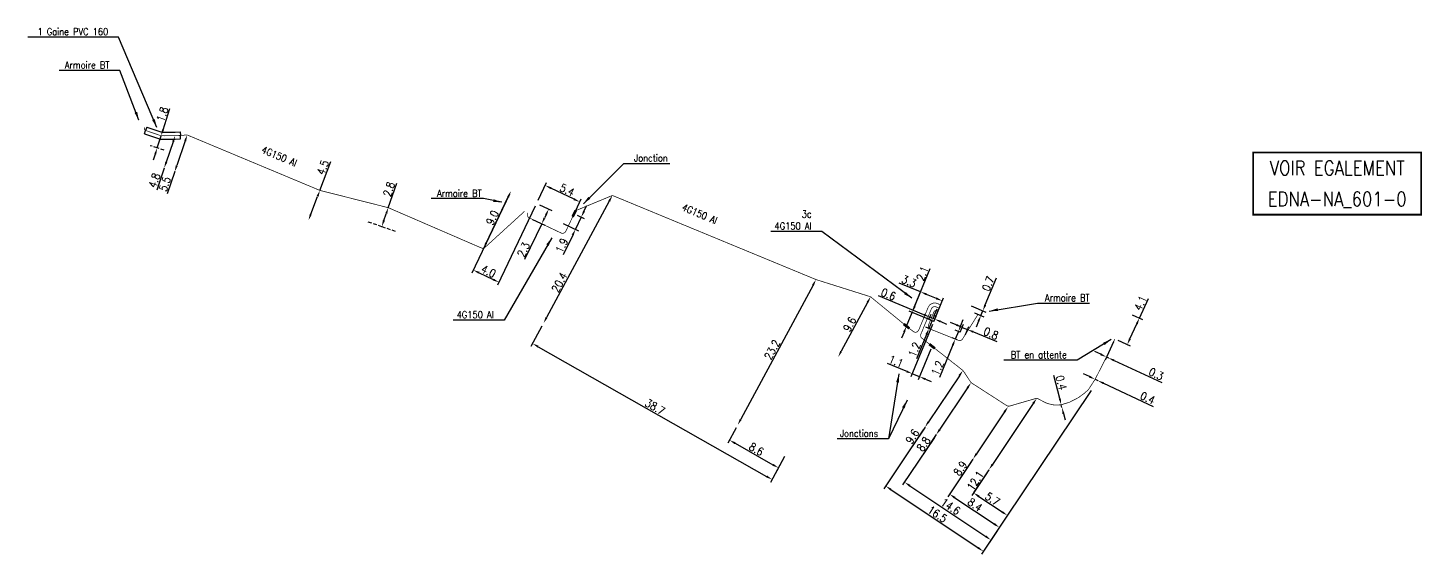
# Model space of a CAD drawing. Header units: millimetres. Extents: x 184011 to 185000, y 128010 to 128993.
# Drawn here: x 184119.6 to 184315.5, y 128828.2 to 128902.2 of the extents above; entities that cross this region are included whole.
import ezdxf
from ezdxf.enums import TextEntityAlignment as Align

# ---------------------------------------------------------------- set-up
doc = ezdxf.new("R2010")
doc.units = ezdxf.units.MM
doc.header["$PDMODE"] = 34
doc.linetypes.add('B_ST_Al', pattern=[2000, 1000, 1000])
doc.linetypes.add('DASHED', pattern=[0.75, 0.5, -0.25])
doc.layers.get('0').update_dxf_attribs({"linetype": 'CONTINUOUS'})
doc.layers.get('DEFPOINTS').update_dxf_attribs({"linetype": 'CONTINUOUS'})
for name, color, linetype in [('B_110', 1, 'CONTINUOUS'), ('B_300', 7, 'CONTINUOUS'), ('B_400', 7, 'CONTINUOUS'), ('B_930', 7, 'CONTINUOUS')]:
    doc.layers.add(name, color=color, linetype=linetype)
doc.styles.get("Standard").update_dxf_attribs({"font": 'romans.shx', "width": 0.85})
doc.dimstyles.get("Standard").update_dxf_attribs({"dimtxt": 1.5, "dimasz": 1.2, "dimexe": 0.625, "dimexo": 0.625, "dimgap": 0.25, "dimtad": 1, "dimdec": 1, "dimzin": 0, "dimdsep": 46, "dimtxsty": 'Standard', "dimcen": -0.5, "dimadec": 0, "dimazin": 0, "dimtfac": 1, "dimtdec": 1, "dimtmove": 0, "dimatfit": 3, "dimfxl": 0, "dimtolj": 1, "dimtzin": 0, "dimarcsym": 0})

# ---------------------------------------------------------------- blocks, each defined once
blk = doc.blocks.new('*D94')
at = {"layer": 'B_110', "color": 0, "linetype": 'Continuous', "lineweight": -2, "transparency": 16777216}
for p, q in [((184269, 128851.18), (184256.99, 128833.21)), ((184254.38, 128839.63), (184252.22, 128836.4)), ((184253.22, 128836.28), (184256.5, 128834.1))]:
    blk.add_line(p, q, dxfattribs=at)
at = {"layer": 'B_110', "color": 0, "linetype": 'Continuous', "transparency": 16777216}
for points in [[(184253.31, 128836.41), (184253.14, 128836.16), (184252.48, 128836.79)], [(184256.58, 128834.22), (184256.42, 128833.97), (184257.25, 128833.6)]]:
    blk.add_solid(points, dxfattribs=at)
at = {"layer": 'DEFPOINTS', "color": 0, "linetype": 'Continuous', "transparency": 16777216}
for p in [(184269.26, 128851.56), (184254.64, 128840.02), (184257.25, 128833.6)]:
    blk.add_point(p, dxfattribs=at)
at = {"layer": 'B_110', "color": 0, "linetype": 'Continuous', "transparency": 16777216, "insert": (184255.14, 128835.91), "char_height": 1.125, "attachment_point": 5, "rotation": 326.2437}
blk.add_mtext('\\A1;5.7', dxfattribs=at)
blk = doc.blocks.new('*D95')
at = {"layer": 'B_110', "color": 0, "linetype": 'Continuous', "lineweight": -2, "transparency": 16777216}
for p, q in [((184252.14, 128841.14), (184248.85, 128836.21)), ((184249.85, 128836.1), (184255.37, 128832.41)), ((184256.99, 128833.21), (184255.86, 128831.52))]:
    blk.add_line(p, q, dxfattribs=at)
at = {"layer": 'B_110', "color": 0, "linetype": 'Continuous', "transparency": 16777216}
for points in [[(184249.94, 128836.23), (184249.77, 128835.98), (184249.11, 128836.6)], [(184255.46, 128832.54), (184255.29, 128832.29), (184256.12, 128831.91)]]:
    blk.add_solid(points, dxfattribs=at)
at = {"layer": 'DEFPOINTS', "color": 0, "linetype": 'Continuous', "transparency": 16777216}
for p in [(184252.4, 128841.52), (184257.25, 128833.6), (184256.12, 128831.91)]:
    blk.add_point(p, dxfattribs=at)
at = {"layer": 'B_110', "color": 0, "linetype": 'Continuous', "transparency": 16777216, "insert": (184252.69, 128835.11), "char_height": 1.125, "attachment_point": 5, "rotation": 326.2437}
blk.add_mtext('\\A1;8.4', dxfattribs=at)
blk = doc.blocks.new('*D96')
at = {"layer": 'B_110', "color": 0, "linetype": 'Continuous', "lineweight": -2, "transparency": 16777216}
for p, q in [((184246.98, 128844.58), (184242.51, 128837.9)), ((184243.52, 128837.79), (184254.2, 128830.65)), ((184256.99, 128833.21), (184254.68, 128829.76))]:
    blk.add_line(p, q, dxfattribs=at)
at = {"layer": 'B_110', "color": 0, "linetype": 'Continuous', "transparency": 16777216}
for points in [[(184243.61, 128837.91), (184243.44, 128837.66), (184242.77, 128838.29)], [(184254.28, 128830.78), (184254.11, 128830.53), (184254.94, 128830.15)]]:
    blk.add_solid(points, dxfattribs=at)
at = {"layer": 'DEFPOINTS', "color": 0, "linetype": 'Continuous', "transparency": 16777216}
for p in [(184247.24, 128844.97), (184257.25, 128833.6), (184254.94, 128830.15)]:
    blk.add_point(p, dxfattribs=at)
at = {"layer": 'B_110', "color": 0, "linetype": 'Continuous', "transparency": 16777216, "insert": (184249.26, 128834.85), "char_height": 1.125, "attachment_point": 5, "rotation": 326.2437}
blk.add_mtext('\\A1;14.6', dxfattribs=at)
blk = doc.blocks.new('*D97')
at = {"layer": 'B_110', "color": 0, "linetype": 'Continuous', "lineweight": -2, "transparency": 16777216}
for p, q in [((184245.4, 128845.64), (184239.87, 128837.35)), ((184240.88, 128837.24), (184253.13, 128829.05)), ((184256.99, 128833.21), (184253.62, 128828.16))]:
    blk.add_line(p, q, dxfattribs=at)
at = {"layer": 'B_110', "color": 0, "linetype": 'Continuous', "transparency": 16777216}
for points in [[(184240.96, 128837.37), (184240.79, 128837.12), (184240.13, 128837.74)], [(184253.21, 128829.18), (184253.04, 128828.93), (184253.88, 128828.55)]]:
    blk.add_solid(points, dxfattribs=at)
at = {"layer": 'DEFPOINTS', "color": 0, "linetype": 'Continuous', "transparency": 16777216}
for p in [(184245.66, 128846.03), (184257.25, 128833.6), (184253.88, 128828.55)]:
    blk.add_point(p, dxfattribs=at)
at = {"layer": 'B_110', "color": 0, "linetype": 'Continuous', "transparency": 16777216, "insert": (184247.4, 128833.78), "char_height": 1.125, "attachment_point": 5, "rotation": 326.2437}
blk.add_mtext('\\A1;16.5', dxfattribs=at)
blk = doc.blocks.new('*D98')
at = {"layer": 'B_110', "color": 0, "linetype": 'Continuous', "lineweight": -2, "transparency": 16777216}
for p, q in [((184260.87, 128849.35), (184255.14, 128840.77)), ((184254.64, 128840.02), (184252.54, 128836.88))]:
    blk.add_line(p, q, dxfattribs=at)
at = {"layer": 'B_110', "color": 0, "linetype": 'Continuous', "transparency": 16777216}
for points in [[(184260.75, 128849.43), (184261, 128849.27), (184261.37, 128850.1)], [(184255.02, 128840.86), (184255.27, 128840.69), (184254.64, 128840.02)]]:
    blk.add_solid(points, dxfattribs=at)
at = {"layer": 'DEFPOINTS', "color": 0, "linetype": 'Continuous', "transparency": 16777216}
for p in [(184261.37, 128850.1), (184254.64, 128840.02), (184254.64, 128840.02)]:
    blk.add_point(p, dxfattribs=at)
at = {"layer": 'B_110', "color": 0, "linetype": 'Continuous', "transparency": 16777216, "insert": (184252.72, 128838.5), "char_height": 1.125, "attachment_point": 5, "rotation": 56.2437}
blk.add_mtext('\\A1;12.1', dxfattribs=at)
blk = doc.blocks.new('*D99')
at = {"layer": 'B_110', "color": 0, "linetype": 'Continuous', "lineweight": -2, "transparency": 16777216}
for p, q in [((184256.84, 128848.18), (184252.9, 128842.27)), ((184252.4, 128841.52), (184250.6, 128838.84))]:
    blk.add_line(p, q, dxfattribs=at)
at = {"layer": 'B_110', "color": 0, "linetype": 'Continuous', "transparency": 16777216}
for points in [[(184256.72, 128848.26), (184256.97, 128848.09), (184257.34, 128848.92)], [(184252.77, 128842.36), (184253.02, 128842.19), (184252.4, 128841.52)]]:
    blk.add_solid(points, dxfattribs=at)
at = {"layer": 'DEFPOINTS', "color": 0, "linetype": 'Continuous', "transparency": 16777216}
for p in [(184257.34, 128848.92), (184252.4, 128841.52), (184252.4, 128841.52)]:
    blk.add_point(p, dxfattribs=at)
at = {"layer": 'B_110', "color": 0, "linetype": 'Continuous', "transparency": 16777216, "insert": (184250.63, 128840.22), "char_height": 1.125, "attachment_point": 5, "rotation": 56.2437}
blk.add_mtext('\\A1;8.9', dxfattribs=at)
blk = doc.blocks.new('*D100')
at = {"layer": 'B_110', "color": 0, "linetype": 'Continuous', "lineweight": -2, "transparency": 16777216}
for p, q in [((184251.63, 128851.54), (184247.74, 128845.72)), ((184247.24, 128844.97), (184245.42, 128842.24))]:
    blk.add_line(p, q, dxfattribs=at)
at = {"layer": 'B_110', "color": 0, "linetype": 'Continuous', "transparency": 16777216}
for points in [[(184251.51, 128851.62), (184251.76, 128851.45), (184252.13, 128852.29)], [(184247.62, 128845.8), (184247.87, 128845.63), (184247.24, 128844.97)]]:
    blk.add_solid(points, dxfattribs=at)
at = {"layer": 'DEFPOINTS', "color": 0, "linetype": 'Continuous', "transparency": 16777216}
for p in [(184252.13, 128852.29), (184247.24, 128844.97), (184247.24, 128844.97)]:
    blk.add_point(p, dxfattribs=at)
at = {"layer": 'B_110', "color": 0, "linetype": 'Continuous', "transparency": 16777216, "insert": (184245.46, 128843.65), "char_height": 1.125, "attachment_point": 5, "rotation": 56.2437}
blk.add_mtext('\\A1;8.8', dxfattribs=at)
blk = doc.blocks.new('*D101')
at = {"layer": 'B_110', "color": 0, "linetype": 'Continuous', "lineweight": -2, "transparency": 16777216}
for p, q in [((184250.5, 128853.26), (184246.16, 128846.77)), ((184251.39, 128853.75), (184251.39, 128853.75)), ((184245.66, 128846.03), (184243.84, 128843.3)), ((184246.05, 128845.77), (184246.05, 128845.77))]:
    blk.add_line(p, q, dxfattribs=at)
at = {"layer": 'B_110', "color": 0, "linetype": 'Continuous', "transparency": 16777216}
for points in [[(184250.37, 128853.34), (184250.62, 128853.18), (184251, 128854.01)], [(184246.04, 128846.86), (184246.29, 128846.69), (184245.66, 128846.03)]]:
    blk.add_solid(points, dxfattribs=at)
at = {"layer": 'DEFPOINTS', "color": 0, "linetype": 'Continuous', "transparency": 16777216}
for p in [(184251, 128854.01), (184245.66, 128846.03), (184245.66, 128846.03)]:
    blk.add_point(p, dxfattribs=at)
at = {"layer": 'B_110', "color": 0, "linetype": 'Continuous', "transparency": 16777216, "insert": (184243.88, 128844.71), "char_height": 1.125, "attachment_point": 5, "rotation": 56.2437}
blk.add_mtext('\\A1;9.6', dxfattribs=at)
blk = doc.blocks.new('*D102')
at = {"layer": 'B_110', "color": 0, "linetype": 'Continuous', "lineweight": -2, "transparency": 16777216}
blk.add_line((184237.58, 128863.56), (184233.88, 128856.7), dxfattribs=at)
at = {"layer": 'B_110', "color": 0, "linetype": 'Continuous', "transparency": 16777216}
for points in [[(184237.45, 128863.64), (184237.71, 128863.49), (184238.01, 128864.36)], [(184233.75, 128856.77), (184234.01, 128856.63), (184233.46, 128855.9)]]:
    blk.add_solid(points, dxfattribs=at)
at = {"layer": 'DEFPOINTS', "color": 0, "linetype": 'Continuous', "transparency": 16777216}
for p in [(184238.01, 128864.36), (184233.46, 128855.9), (184233.46, 128855.9)]:
    blk.add_point(p, dxfattribs=at)
at = {"layer": 'B_110', "color": 0, "linetype": 'Continuous', "transparency": 16777216, "insert": (184235.07, 128860.49), "char_height": 1.125, "attachment_point": 5, "rotation": 61.7071}
blk.add_mtext('\\A1;9.6', dxfattribs=at)
blk = doc.blocks.new('*D103')
at = {"layer": 'B_110', "color": 0, "linetype": 'Continuous', "lineweight": -2, "transparency": 16777216}
for p, q in [((184219.12, 128845.93), (184217.97, 128843.79)), ((184218.97, 128843.75), (184224.27, 128840.74)), ((184225.92, 128841.91), (184224.83, 128839.89))]:
    blk.add_line(p, q, dxfattribs=at)
at = {"layer": 'B_110', "color": 0, "linetype": 'Continuous', "transparency": 16777216}
for points in [[(184219.05, 128843.88), (184218.9, 128843.62), (184218.19, 128844.2)], [(184224.35, 128840.87), (184224.2, 128840.61), (184225.06, 128840.3)]]:
    blk.add_solid(points, dxfattribs=at)
at = {"layer": 'DEFPOINTS', "color": 0, "linetype": 'Continuous', "transparency": 16777216}
for p in [(184219.35, 128846.35), (184226.14, 128842.32), (184225.06, 128840.3)]:
    blk.add_point(p, dxfattribs=at)
at = {"layer": 'B_110', "color": 0, "linetype": 'Continuous', "transparency": 16777216, "insert": (184221.96, 128842.92), "char_height": 1.125, "attachment_point": 5, "rotation": 330.3978}
blk.add_mtext('\\A1;8.6', dxfattribs=at)
blk = doc.blocks.new('*D104')
at = {"layer": 'B_110', "color": 0, "linetype": 'Continuous', "lineweight": -2, "transparency": 16777216}
for p, q in [((184191.82, 128860.24), (184190.28, 128857.37)), ((184191.28, 128857.34), (184223.39, 128839.1)), ((184225.92, 128841.91), (184223.95, 128838.24))]:
    blk.add_line(p, q, dxfattribs=at)
at = {"layer": 'B_110', "color": 0, "linetype": 'Continuous', "transparency": 16777216}
for points in [[(184191.36, 128857.47), (184191.21, 128857.21), (184190.5, 128857.79)], [(184223.46, 128839.23), (184223.31, 128838.97), (184224.17, 128838.66)]]:
    blk.add_solid(points, dxfattribs=at)
at = {"layer": 'DEFPOINTS', "color": 0, "linetype": 'Continuous', "transparency": 16777216}
for p in [(184192.04, 128860.65), (184226.14, 128842.32), (184224.17, 128838.66)]:
    blk.add_point(p, dxfattribs=at)
at = {"layer": 'B_110', "color": 0, "linetype": 'Continuous', "transparency": 16777216, "insert": (184207.71, 128848.87), "char_height": 1.125, "attachment_point": 5, "rotation": 330.3978}
blk.add_mtext('\\A1;38.7', dxfattribs=at)
blk = doc.blocks.new('*D105')
at = {"layer": 'B_110', "color": 0, "linetype": 'Continuous', "lineweight": -2, "transparency": 16777216}
blk.add_line((184229.92, 128865.98), (184219.77, 128847.14), dxfattribs=at)
at = {"layer": 'B_110', "color": 0, "linetype": 'Continuous', "transparency": 16777216}
for points in [[(184229.78, 128866.05), (184230.05, 128865.91), (184230.34, 128866.78)], [(184219.64, 128847.21), (184219.91, 128847.07), (184219.35, 128846.35)]]:
    blk.add_solid(points, dxfattribs=at)
at = {"layer": 'DEFPOINTS', "color": 0, "linetype": 'Continuous', "transparency": 16777216}
for p in [(184230.34, 128866.78), (184219.35, 128846.35), (184219.35, 128846.35)]:
    blk.add_point(p, dxfattribs=at)
at = {"layer": 'B_110', "color": 0, "linetype": 'Continuous', "transparency": 16777216, "insert": (184224.18, 128856.92), "char_height": 1.125, "attachment_point": 5, "rotation": 61.7071}
blk.add_mtext('\\A1;23.2', dxfattribs=at)
blk = doc.blocks.new('*D106')
at = {"layer": 'B_110', "color": 0, "linetype": 'Continuous', "lineweight": -2, "transparency": 16777216}
blk.add_line((184201.29, 128877.82), (184192.47, 128861.44), dxfattribs=at)
at = {"layer": 'B_110', "color": 0, "linetype": 'Continuous', "transparency": 16777216}
for points in [[(184201.15, 128877.89), (184201.42, 128877.75), (184201.71, 128878.61)], [(184192.34, 128861.51), (184192.6, 128861.37), (184192.04, 128860.65)]]:
    blk.add_solid(points, dxfattribs=at)
at = {"layer": 'DEFPOINTS', "color": 0, "linetype": 'Continuous', "transparency": 16777216}
for p in [(184201.71, 128878.61), (184192.04, 128860.65), (184192.04, 128860.65)]:
    blk.add_point(p, dxfattribs=at)
at = {"layer": 'B_110', "color": 0, "linetype": 'Continuous', "transparency": 16777216, "insert": (184194.28, 128866.39), "char_height": 1.125, "attachment_point": 5, "rotation": 61.7071}
blk.add_mtext('\\A1;20.4', dxfattribs=at)
blk = doc.blocks.new('*D107')
at = {"layer": 'B_110', "color": 0, "linetype": 'Continuous', "lineweight": -2, "transparency": 16777216}
for p, q in [((184275.8, 128861.37), (184277.06, 128864.1)), ((184274.78, 128861.84), (184276.23, 128861.17)), ((184274.46, 128858.46), (184275.42, 128860.55)), ((184272.77, 128858.24), (184274.51, 128857.45))]:
    blk.add_line(p, q, dxfattribs=at)
at = {"layer": 'B_110', "color": 0, "linetype": 'Continuous', "transparency": 16777216}
for points in [[(184275.29, 128860.61), (184275.56, 128860.49), (184275.8, 128861.37)], [(184274.33, 128858.52), (184274.6, 128858.4), (184274.09, 128857.64)]]:
    blk.add_solid(points, dxfattribs=at)
at = {"layer": 'DEFPOINTS', "color": 0, "linetype": 'Continuous', "transparency": 16777216}
for p in [(184274.35, 128862.03), (184275.8, 128861.37), (184272.35, 128858.44)]:
    blk.add_point(p, dxfattribs=at)
at = {"layer": 'B_110', "color": 0, "linetype": 'Continuous', "transparency": 16777216, "insert": (184275.94, 128863.46), "char_height": 1.125, "attachment_point": 5, "rotation": 65.2947}
blk.add_mtext('\\A1;4.1', dxfattribs=at)
blk = doc.blocks.new('*D108')
at = {"layer": 'B_110', "color": 0, "linetype": 'Continuous', "lineweight": -2, "transparency": 16777216}
for p, q in [((184272.15, 128858.02), (184270.98, 128855.46)), ((184270.36, 128856.27), (184269.54, 128856.64)), ((184271.17, 128855.89), (184271.43, 128855.77)), ((184272.25, 128855.4), (184278.93, 128852.32))]:
    blk.add_line(p, q, dxfattribs=at)
at = {"layer": 'B_110', "color": 0, "linetype": 'Continuous', "transparency": 16777216}
for points in [[(184270.42, 128856.4), (184270.29, 128856.13), (184271.17, 128855.89)], [(184272.31, 128855.53), (184272.18, 128855.26), (184271.43, 128855.77)]]:
    blk.add_solid(points, dxfattribs=at)
at = {"layer": 'DEFPOINTS', "color": 0, "linetype": 'Continuous', "transparency": 16777216}
for p in [(184272.35, 128858.44), (184271.43, 128855.77), (184271.43, 128855.77)]:
    blk.add_point(p, dxfattribs=at)
at = {"layer": 'B_110', "color": 0, "linetype": 'Continuous', "transparency": 16777216, "insert": (184278.16, 128853.5), "char_height": 1.125, "attachment_point": 5, "rotation": 335.2947}
blk.add_mtext('\\A1;0.3', dxfattribs=at)
blk = doc.blocks.new('*D109')
at = {"layer": 'B_110', "color": 0, "linetype": 'Continuous', "lineweight": -2, "transparency": 16777216}
for p, q in [((184268.76, 128853.13), (184267.94, 128853.51)), ((184269.57, 128852.75), (184269.93, 128852.58)), ((184270.75, 128852.2), (184277.73, 128848.93))]:
    blk.add_line(p, q, dxfattribs=at)
at = {"layer": 'B_110', "color": 0, "linetype": 'Continuous', "transparency": 16777216}
for points in [[(184268.82, 128853.27), (184268.69, 128853), (184269.57, 128852.75)], [(184270.81, 128852.33), (184270.69, 128852.06), (184269.93, 128852.58)]]:
    blk.add_solid(points, dxfattribs=at)
at = {"layer": 'DEFPOINTS', "color": 0, "linetype": 'Continuous', "transparency": 16777216}
for p in [(184269.57, 128852.75), (184269.93, 128852.58), (184269.93, 128852.58)]:
    blk.add_point(p, dxfattribs=at)
at = {"layer": 'B_110', "color": 0, "linetype": 'Continuous', "transparency": 16777216, "insert": (184276.95, 128850.12), "char_height": 1.125, "attachment_point": 5, "rotation": 334.8975}
blk.add_mtext('\\A1;0.4', dxfattribs=at)
blk = doc.blocks.new('*D110')
at = {"layer": 'B_110', "color": 0, "linetype": 'Continuous', "lineweight": -2, "transparency": 16777216}
for p, q in [((184264.59, 128850.05), (184263.79, 128853.27)), ((184264.91, 128848.79), (184264.81, 128849.18)), ((184265.13, 128847.92), (184265.34, 128847.04))]:
    blk.add_line(p, q, dxfattribs=at)
at = {"layer": 'B_110', "color": 0, "linetype": 'Continuous', "transparency": 16777216}
for points in [[(184264.74, 128850.09), (184264.45, 128850.01), (184264.81, 128849.18)], [(184265.27, 128847.95), (184264.98, 128847.88), (184264.91, 128848.79)]]:
    blk.add_solid(points, dxfattribs=at)
at = {"layer": 'DEFPOINTS', "color": 0, "linetype": 'Continuous', "transparency": 16777216}
for p in [(184264.81, 128849.18), (184264.91, 128848.79), (184264.91, 128848.79)]:
    blk.add_point(p, dxfattribs=at)
at = {"layer": 'B_110', "color": 0, "linetype": 'Continuous', "transparency": 16777216, "insert": (184264.81, 128852.28), "char_height": 1.125, "attachment_point": 5, "rotation": 284.021}
blk.add_mtext('\\A1;0.4', dxfattribs=at)
blk = doc.blocks.new('*D214')
at = {"layer": 'B_110', "color": 0, "linetype": 'Continuous', "lineweight": -2, "transparency": 16777216}
for p, q in [((184138.57, 128887.86), (184139.53, 128890.85)), ((184137.74, 128885.29), (184138.29, 128887.01)), ((184138.74, 128886.86), (184138.74, 128886.86)), ((184137.47, 128884.43), (184137.19, 128883.58))]:
    blk.add_line(p, q, dxfattribs=at)
at = {"layer": 'B_110', "color": 0, "linetype": 'Continuous', "transparency": 16777216}
for points in [[(184138.42, 128887.91), (184138.71, 128887.82), (184138.29, 128887.01)], [(184137.33, 128884.48), (184137.61, 128884.39), (184137.74, 128885.29)]]:
    blk.add_solid(points, dxfattribs=at)
at = {"layer": 'DEFPOINTS', "color": 0, "linetype": 'Continuous', "transparency": 16777216}
for p in [(184137.74, 128885.29), (184137.74, 128885.29), (184138.29, 128887.01)]:
    blk.add_point(p, dxfattribs=at)
at = {"layer": 'B_110', "color": 0, "linetype": 'Continuous', "transparency": 16777216, "insert": (184138.47, 128890.02), "char_height": 1.125, "attachment_point": 5, "rotation": 72.2342}
blk.add_mtext('\\A1;1.8', dxfattribs=at)
blk = doc.blocks.new('*D215')
at = {"layer": 'B_110', "color": 0, "linetype": 'Continuous', "lineweight": -2, "transparency": 16777216}
for p, q in [((184139.98, 128886.15), (184139.02, 128883.31)), ((184138.73, 128882.46), (184137.68, 128879.35))]:
    blk.add_line(p, q, dxfattribs=at)
at = {"layer": 'B_110', "color": 0, "linetype": 'Continuous', "transparency": 16777216}
for points in [[(184139.84, 128886.2), (184140.12, 128886.1), (184140.27, 128887.01)], [(184138.88, 128883.36), (184139.16, 128883.26), (184138.73, 128882.46)]]:
    blk.add_solid(points, dxfattribs=at)
at = {"layer": 'DEFPOINTS', "color": 0, "linetype": 'Continuous', "transparency": 16777216}
for p in [(184140.27, 128887.01), (184138.73, 128882.46), (184138.73, 128882.46)]:
    blk.add_point(p, dxfattribs=at)
at = {"layer": 'B_110', "color": 0, "linetype": 'Continuous', "transparency": 16777216, "insert": (184137.35, 128880.72), "char_height": 1.125, "attachment_point": 5, "rotation": 71.3349}
blk.add_mtext('\\A1;4.8', dxfattribs=at)
blk = doc.blocks.new('*D216')
at = {"layer": 'B_110', "color": 0, "linetype": 'Continuous', "lineweight": -2, "transparency": 16777216}
for p, q in [((184141.67, 128886.27), (184140.49, 128882.81)), ((184140.2, 128881.96), (184139.14, 128878.86))]:
    blk.add_line(p, q, dxfattribs=at)
at = {"layer": 'B_110', "color": 0, "linetype": 'Continuous', "transparency": 16777216}
for points in [[(184141.53, 128886.31), (184141.81, 128886.22), (184141.96, 128887.12)], [(184140.35, 128882.86), (184140.63, 128882.76), (184140.2, 128881.96)]]:
    blk.add_solid(points, dxfattribs=at)
at = {"layer": 'DEFPOINTS', "color": 0, "linetype": 'Continuous', "transparency": 16777216}
for p in [(184141.96, 128887.12), (184140.2, 128881.96), (184140.2, 128881.96)]:
    blk.add_point(p, dxfattribs=at)
at = {"layer": 'B_110', "color": 0, "linetype": 'Continuous', "transparency": 16777216, "insert": (184138.82, 128880.22), "char_height": 1.125, "attachment_point": 5, "rotation": 71.1608}
blk.add_mtext('\\A1;5.5', dxfattribs=at)
blk = doc.blocks.new('*D217')
at = {"layer": 'B_110', "color": 0, "linetype": 'Continuous', "lineweight": -2, "transparency": 16777216}
for p, q in [((184160.61, 128879.32), (184162.15, 128883.38)), ((184159.33, 128875.96), (184160.29, 128878.48))]:
    blk.add_line(p, q, dxfattribs=at)
at = {"layer": 'B_110', "color": 0, "linetype": 'Continuous', "transparency": 16777216}
for points in [[(184160.15, 128878.54), (184160.43, 128878.43), (184160.61, 128879.32)], [(184159.19, 128876.01), (184159.47, 128875.91), (184159.01, 128875.12)]]:
    blk.add_solid(points, dxfattribs=at)
at = {"layer": 'DEFPOINTS', "color": 0, "linetype": 'Continuous', "transparency": 16777216}
for p in [(184160.61, 128879.32), (184159.01, 128875.12), (184159.01, 128875.12)]:
    blk.add_point(p, dxfattribs=at)
at = {"layer": 'B_110', "color": 0, "linetype": 'Continuous', "transparency": 16777216, "insert": (184161.03, 128882.54), "char_height": 1.125, "attachment_point": 5, "rotation": 69.1668}
blk.add_mtext('\\A1;4.5', dxfattribs=at)
blk = doc.blocks.new('*D218')
at = {"layer": 'B_110', "color": 0, "linetype": 'Continuous', "lineweight": -2, "transparency": 16777216}
for p, q in [((184170.22, 128876.89), (184171.41, 128880.36)), ((184169.61, 128875.09), (184169.93, 128876.04))]:
    blk.add_line(p, q, dxfattribs=at)
at = {"layer": 'B_110', "color": 0, "linetype": 'Continuous', "transparency": 16777216}
for points in [[(184169.79, 128876.09), (184170.07, 128875.99), (184170.22, 128876.89)], [(184169.46, 128875.14), (184169.75, 128875.04), (184169.31, 128874.24)]]:
    blk.add_solid(points, dxfattribs=at)
at = {"layer": 'DEFPOINTS', "color": 0, "linetype": 'Continuous', "transparency": 16777216}
for p in [(184170.22, 128876.89), (184169.31, 128874.24), (184169.31, 128874.24)]:
    blk.add_point(p, dxfattribs=at)
at = {"layer": 'B_110', "color": 0, "linetype": 'Continuous', "transparency": 16777216, "insert": (184170.32, 128879.48), "char_height": 1.125, "attachment_point": 5, "rotation": 71.0685}
blk.add_mtext('\\A1;2.8', dxfattribs=at)
blk = doc.blocks.new('*D219')
at = {"layer": 'B_110', "color": 0, "linetype": 'Continuous', "lineweight": -2, "transparency": 16777216}
for p, q in [((184245.51, 128861.84), (184239.13, 128864.48)), ((184246.22, 128861.19), (184246.52, 128861.93)), ((184247.04, 128861.21), (184246.34, 128861.5)), ((184246.91, 128860.9), (184247.21, 128861.64)), ((184247.87, 128860.87), (184248.7, 128860.52))]:
    blk.add_line(p, q, dxfattribs=at)
at = {"layer": 'B_110', "color": 0, "linetype": 'Continuous', "transparency": 16777216}
for points in [[(184245.57, 128861.98), (184245.45, 128861.7), (184246.34, 128861.5)], [(184247.92, 128861), (184247.81, 128860.73), (184247.04, 128861.21)]]:
    blk.add_solid(points, dxfattribs=at)
at = {"layer": 'DEFPOINTS', "color": 0, "linetype": 'Continuous', "transparency": 16777216}
for p in [(184246.22, 128861.19), (184246.91, 128860.9), (184247.04, 128861.21)]:
    blk.add_point(p, dxfattribs=at)
at = {"layer": 'B_110', "color": 0, "linetype": 'Continuous', "transparency": 16777216, "insert": (184240.52, 128864.71), "char_height": 1.125, "attachment_point": 5, "rotation": 337.5507}
blk.add_mtext('\\A1;0.6', dxfattribs=at)
blk = doc.blocks.new('*D220')
at = {"layer": 'B_110', "color": 0, "linetype": 'Continuous', "lineweight": -2, "transparency": 16777216}
for p, q in [((184247.01, 128861.83), (184247.36, 128862.67)), ((184246.45, 128859.79), (184245.78, 128860.07)), ((184246.67, 128861), (184246.21, 128859.89)), ((184246.91, 128860.9), (184246.24, 128861.18)), ((184245.87, 128859.06), (184244.45, 128855.62))]:
    blk.add_line(p, q, dxfattribs=at)
at = {"layer": 'B_110', "color": 0, "linetype": 'Continuous', "transparency": 16777216}
for points in [[(184246.88, 128861.89), (184247.15, 128861.78), (184246.67, 128861)], [(184245.73, 128859.12), (184246.01, 128859), (184246.21, 128859.89)]]:
    blk.add_solid(points, dxfattribs=at)
at = {"layer": 'DEFPOINTS', "color": 0, "linetype": 'Continuous', "transparency": 16777216}
for p in [(184246.45, 128859.79), (184246.67, 128861), (184246.91, 128860.9)]:
    blk.add_point(p, dxfattribs=at)
at = {"layer": 'B_110', "color": 0, "linetype": 'Continuous', "transparency": 16777216, "insert": (184244.18, 128856.94), "char_height": 1.125, "attachment_point": 5, "rotation": 67.5507}
blk.add_mtext('\\A1;1.2', dxfattribs=at)
blk = doc.blocks.new('*D221')
at = {"layer": 'B_110', "color": 0, "linetype": 'Continuous', "lineweight": -2, "transparency": 16777216}
for p, q in [((184250.7, 128860.31), (184251.04, 128861.14)), ((184250.17, 128858.31), (184249.48, 128858.6)), ((184250.61, 128859.38), (184249.92, 128859.66)), ((184250.36, 128859.48), (184249.92, 128858.42)), ((184249.57, 128857.58), (184247.68, 128853))]:
    blk.add_line(p, q, dxfattribs=at)
at = {"layer": 'B_110', "color": 0, "linetype": 'Continuous', "transparency": 16777216}
for points in [[(184250.56, 128860.37), (184250.84, 128860.25), (184250.36, 128859.48)], [(184249.44, 128857.64), (184249.71, 128857.53), (184249.92, 128858.42)]]:
    blk.add_solid(points, dxfattribs=at)
at = {"layer": 'DEFPOINTS', "color": 0, "linetype": 'Continuous', "transparency": 16777216}
for p in [(184250.17, 128858.31), (184250.36, 128859.48), (184250.61, 128859.38)]:
    blk.add_point(p, dxfattribs=at)
at = {"layer": 'B_110', "color": 0, "linetype": 'Continuous', "transparency": 16777216, "insert": (184247.42, 128854.33), "char_height": 1.125, "attachment_point": 5, "rotation": 67.5507}
blk.add_mtext('\\A1;1.2', dxfattribs=at)
blk = doc.blocks.new('*D222')
at = {"layer": 'B_110', "color": 0, "linetype": 'Continuous', "lineweight": -2, "transparency": 16777216}
for p, q in [((184254.13, 128863.22), (184255.69, 128867)), ((184252.13, 128863.07), (184254.22, 128862.21)), ((184252.61, 128862.12), (184253.95, 128861.56)), ((184253.52, 128861.74), (184253.79, 128862.39)), ((184253.18, 128860.91), (184252.83, 128860.08))]:
    blk.add_line(p, q, dxfattribs=at)
at = {"layer": 'B_110', "color": 0, "linetype": 'Continuous', "transparency": 16777216}
for points in [[(184253.04, 128860.97), (184253.31, 128860.85), (184253.52, 128861.74)], [(184253.99, 128863.28), (184254.27, 128863.16), (184253.79, 128862.39)]]:
    blk.add_solid(points, dxfattribs=at)
at = {"layer": 'DEFPOINTS', "color": 0, "linetype": 'Continuous', "transparency": 16777216}
for p in [(184252.13, 128863.07), (184252.61, 128862.12), (184253.79, 128862.39)]:
    blk.add_point(p, dxfattribs=at)
at = {"layer": 'B_110', "color": 0, "linetype": 'Continuous', "transparency": 16777216, "insert": (184254.54, 128866.19), "char_height": 1.125, "attachment_point": 5, "rotation": 67.5507}
blk.add_mtext('\\A1;0.7', dxfattribs=at)
blk = doc.blocks.new('*D223')
at = {"layer": 'B_110', "color": 0, "linetype": 'Continuous', "lineweight": -2, "transparency": 16777216}
for p, q in [((184250.06, 128860.41), (184249.23, 128860.75)), ((184250.61, 128859.38), (184251.07, 128860.5)), ((184250.89, 128860.06), (184251.63, 128859.76)), ((184251.35, 128859.07), (184251.81, 128860.19)), ((184252.46, 128859.41), (184255.76, 128858.05))]:
    blk.add_line(p, q, dxfattribs=at)
at = {"layer": 'B_110', "color": 0, "linetype": 'Continuous', "transparency": 16777216}
for points in [[(184250.12, 128860.55), (184250, 128860.27), (184250.89, 128860.06)], [(184252.52, 128859.55), (184252.4, 128859.28), (184251.63, 128859.76)]]:
    blk.add_solid(points, dxfattribs=at)
at = {"layer": 'DEFPOINTS', "color": 0, "linetype": 'Continuous', "transparency": 16777216}
for p in [(184250.89, 128860.06), (184250.61, 128859.38), (184251.35, 128859.07)]:
    blk.add_point(p, dxfattribs=at)
at = {"layer": 'B_110', "color": 0, "linetype": 'Continuous', "transparency": 16777216, "insert": (184254.94, 128859.2), "char_height": 1.125, "attachment_point": 5, "rotation": 337.5507}
blk.add_mtext('\\A1;0.8', dxfattribs=at)
blk = doc.blocks.new('*D224')
at = {"layer": 'B_110', "color": 0, "linetype": 'Continuous', "lineweight": -2, "transparency": 16777216}
for p, q in [((184244.2, 128863), (184246.4, 128868.32)), ((184243.06, 128860.22), (184243.86, 128862.16)), ((184246.48, 128861.08), (184243.43, 128862.34)), ((184242.71, 128859.39), (184242.37, 128858.56))]:
    blk.add_line(p, q, dxfattribs=at)
at = {"layer": 'B_110', "color": 0, "linetype": 'Continuous', "transparency": 16777216}
for points in [[(184244.06, 128863.05), (184244.34, 128862.94), (184243.86, 128862.16)], [(184242.58, 128859.45), (184242.85, 128859.33), (184243.06, 128860.22)]]:
    blk.add_solid(points, dxfattribs=at)
at = {"layer": 'DEFPOINTS', "color": 0, "linetype": 'Continuous', "transparency": 16777216}
for p in [(184243.86, 128862.16), (184243.06, 128860.22), (184246.91, 128860.9)]:
    blk.add_point(p, dxfattribs=at)
at = {"layer": 'B_110', "color": 0, "linetype": 'Continuous', "transparency": 16777216, "insert": (184245.31, 128867.63), "char_height": 1.125, "attachment_point": 5, "rotation": 67.5507}
blk.add_mtext('\\A1;2.1', dxfattribs=at)
blk = doc.blocks.new('*D225')
at = {"layer": 'B_110', "color": 0, "linetype": 'Continuous', "lineweight": -2, "transparency": 16777216}
for p, q in [((184245.05, 128865.04), (184242.02, 128866.29)), ((184244.04, 128862.6), (184245.23, 128865.48)), ((184247.27, 128864.13), (184245.88, 128864.7)), ((184247.09, 128861.34), (184248.28, 128864.22))]:
    blk.add_line(p, q, dxfattribs=at)
at = {"layer": 'B_110', "color": 0, "linetype": 'Continuous', "transparency": 16777216}
for points in [[(184245.94, 128864.84), (184245.82, 128864.56), (184245.05, 128865.04)], [(184247.32, 128864.26), (184247.21, 128863.99), (184248.1, 128863.78)]]:
    blk.add_solid(points, dxfattribs=at)
at = {"layer": 'DEFPOINTS', "color": 0, "linetype": 'Continuous', "transparency": 16777216}
for p in [(184248.1, 128863.78), (184243.86, 128862.16), (184246.91, 128860.9)]:
    blk.add_point(p, dxfattribs=at)
at = {"layer": 'B_110', "color": 0, "linetype": 'Continuous', "transparency": 16777216, "insert": (184243.4, 128866.53), "char_height": 1.125, "attachment_point": 5, "rotation": 337.5507}
blk.add_mtext('\\A1;3.3', dxfattribs=at)
blk = doc.blocks.new('*D226')
at = {"layer": 'B_110', "color": 0, "linetype": 'Continuous', "lineweight": -2, "transparency": 16777216}
for p, q in [((184246.73, 128860.47), (184243.69, 128853.1)), ((184246.47, 128856.97), (184244.7, 128852.68)), ((184243.03, 128853.88), (184240.38, 128854.98)), ((184244.88, 128853.12), (184243.87, 128853.54)), ((184245.71, 128852.77), (184246.55, 128852.43))]:
    blk.add_line(p, q, dxfattribs=at)
at = {"layer": 'B_110', "color": 0, "linetype": 'Continuous', "transparency": 16777216}
for points in [[(184243.09, 128854.02), (184242.98, 128853.74), (184243.87, 128853.54)], [(184245.77, 128852.91), (184245.66, 128852.64), (184244.88, 128853.12)]]:
    blk.add_solid(points, dxfattribs=at)
at = {"layer": 'DEFPOINTS', "color": 0, "linetype": 'Continuous', "transparency": 16777216}
for p in [(184246.91, 128860.9), (184246.65, 128857.4), (184243.87, 128853.54)]:
    blk.add_point(p, dxfattribs=at)
at = {"layer": 'B_110', "color": 0, "linetype": 'Continuous', "transparency": 16777216, "insert": (184241.58, 128855.29), "char_height": 1.125, "attachment_point": 5, "rotation": 337.5507}
blk.add_mtext('\\A1;1.1', dxfattribs=at)
blk = doc.blocks.new('B_300_03')
at = {"color": 0, "linetype": 'Continuous'}
blk.add_solid([(-0.5, 0.1875), (-0.5, -0.1875), (0.5, 0.1875), (0.5, -0.1875)], dxfattribs=at)
at = {"color": 0, "linetype": 'Continuous', "width": 0.75, "flags": 3}
for tag, p in [('DEF_LEG', (0, -4.25)), ('DEF_COUP', (0, -6.75)), ('DEF_TYPE', (0, -9.25))]:
    blk.add_attdef(tag, text='', height=1.2, dxfattribs=at).set_placement(p, align=Align.MIDDLE)
blk = doc.blocks.new('*D246')
at = {"layer": 'B_110', "color": 0, "linetype": 'Continuous', "lineweight": -2, "transparency": 16777216}
for p, q in [((184187.26, 128878.81), (184181.97, 128867.69)), ((184190.87, 128877.09), (184185.58, 128865.97)), ((184182.98, 128867.73), (184184.97, 128866.78))]:
    blk.add_line(p, q, dxfattribs=at)
at = {"layer": 'B_110', "color": 0, "linetype": 'Continuous', "transparency": 16777216}
for points in [[(184183.05, 128867.87), (184182.92, 128867.59), (184182.17, 128868.12)], [(184185.03, 128866.92), (184184.9, 128866.65), (184185.78, 128866.4)]]:
    blk.add_solid(points, dxfattribs=at)
at = {"layer": 'DEFPOINTS', "color": 0, "linetype": 'Continuous', "transparency": 16777216}
for p in [(184187.46, 128879.23), (184191.07, 128877.51), (184185.78, 128866.4)]:
    blk.add_point(p, dxfattribs=at)
at = {"layer": 'B_110', "color": 0, "linetype": 'Continuous', "transparency": 16777216, "insert": (184184.3, 128867.93), "char_height": 1.125, "attachment_point": 5, "rotation": 334.55}
blk.add_mtext('\\A1;4.0', dxfattribs=at)
blk = doc.blocks.new('*D247')
at = {"layer": 'B_110', "color": 0, "linetype": 'Continuous', "lineweight": -2, "transparency": 16777216}
blk.add_line((184183.98, 128871.92), (184187.07, 128878.42), dxfattribs=at)
at = {"layer": 'B_110', "color": 0, "linetype": 'Continuous', "transparency": 16777216}
for points in [[(184186.94, 128878.48), (184187.21, 128878.35), (184187.46, 128879.23)], [(184183.84, 128871.98), (184184.11, 128871.85), (184183.59, 128871.1)]]:
    blk.add_solid(points, dxfattribs=at)
at = {"layer": 'DEFPOINTS', "color": 0, "linetype": 'Continuous', "transparency": 16777216}
for p in [(184187.46, 128879.23), (184187.46, 128879.23), (184183.59, 128871.1)]:
    blk.add_point(p, dxfattribs=at)
at = {"layer": 'B_110', "color": 0, "linetype": 'Continuous', "transparency": 16777216, "insert": (184184.85, 128875.49), "char_height": 1.125, "attachment_point": 5, "rotation": 64.55}
blk.add_mtext('\\A1;9.0', dxfattribs=at)
blk = doc.blocks.new('*D248')
at = {"layer": 'B_110', "color": 0, "linetype": 'Continuous', "lineweight": -2, "transparency": 16777216}
for p, q in [((184191.49, 128877.31), (184193.2, 128876.5)), ((184192.39, 128875.89), (184192.17, 128875.44)), ((184191.79, 128874.62), (184189.39, 128869.59)), ((184190.51, 128875.23), (184192.21, 128874.42))]:
    blk.add_line(p, q, dxfattribs=at)
at = {"layer": 'B_110', "color": 0, "linetype": 'Continuous', "transparency": 16777216}
for points in [[(184192.04, 128875.5), (184192.31, 128875.37), (184191.79, 128874.62)], [(184192.25, 128875.95), (184192.52, 128875.82), (184192.78, 128876.7)]]:
    blk.add_solid(points, dxfattribs=at)
at = {"layer": 'DEFPOINTS', "color": 0, "linetype": 'Continuous', "transparency": 16777216}
for p in [(184191.07, 128877.51), (184192.78, 128876.7), (184190.08, 128875.43)]:
    blk.add_point(p, dxfattribs=at)
at = {"layer": 'B_110', "color": 0, "linetype": 'Continuous', "transparency": 16777216, "insert": (184189.23, 128870.99), "char_height": 1.125, "attachment_point": 5, "rotation": 64.55}
blk.add_mtext('\\A1;2.3', dxfattribs=at)
blk = doc.blocks.new('*D249')
at = {"layer": 'B_110', "color": 0, "linetype": 'Continuous', "lineweight": -2, "transparency": 16777216}
for p, q in [((184197.35, 128875.57), (184196.53, 128873.86)), ((184196.78, 128875.84), (184197.77, 128875.37)), ((184197.73, 128876.38), (184198.12, 128877.2)), ((184194.82, 128874.67), (184196.96, 128873.65)), ((184196.14, 128873.04), (184194.81, 128870.25))]:
    blk.add_line(p, q, dxfattribs=at)
at = {"layer": 'B_110', "color": 0, "linetype": 'Continuous', "transparency": 16777216}
for points in [[(184197.6, 128876.45), (184197.87, 128876.32), (184197.35, 128875.57)], [(184196.01, 128873.11), (184196.28, 128872.98), (184196.53, 128873.86)]]:
    blk.add_solid(points, dxfattribs=at)
at = {"layer": 'DEFPOINTS', "color": 0, "linetype": 'Continuous', "transparency": 16777216}
for p in [(184196.35, 128876.05), (184194.4, 128874.87), (184196.53, 128873.86)]:
    blk.add_point(p, dxfattribs=at)
at = {"layer": 'B_110', "color": 0, "linetype": 'Continuous', "transparency": 16777216, "insert": (184194.61, 128871.56), "char_height": 1.125, "attachment_point": 5, "rotation": 64.5497}
blk.add_mtext('\\A1;1.9', dxfattribs=at)
blk = doc.blocks.new('*D250')
at = {"layer": 'B_110', "color": 0, "linetype": 'Continuous', "lineweight": -2, "transparency": 16777216}
for p, q in [((184191.27, 128877.93), (184192.47, 128880.44)), ((184196.33, 128878.09), (184193.08, 128879.63)), ((184196.56, 128876.47), (184197.34, 128878.12))]:
    blk.add_line(p, q, dxfattribs=at)
at = {"layer": 'B_110', "color": 0, "linetype": 'Continuous', "transparency": 16777216}
for points in [[(184193.14, 128879.77), (184193.01, 128879.5), (184192.27, 128880.02)], [(184196.39, 128878.22), (184196.26, 128877.95), (184197.14, 128877.7)]]:
    blk.add_solid(points, dxfattribs=at)
at = {"layer": 'DEFPOINTS', "color": 0, "linetype": 'Continuous', "transparency": 16777216}
for p in [(184192.27, 128880.02), (184191.07, 128877.51), (184196.35, 128876.05)]:
    blk.add_point(p, dxfattribs=at)
at = {"layer": 'B_110', "color": 0, "linetype": 'Continuous', "transparency": 16777216, "insert": (184195.37, 128879.37), "char_height": 1.125, "attachment_point": 5, "rotation": 334.55}
blk.add_mtext('\\A1;5.4', dxfattribs=at)

msp = doc.modelspace()

# ---------------------------------------------------------------- linework, layer by layer
at = {"layer": 'B_110', "linetype": 'B_ST_Al', "const_width": 0.1}
msp.add_lwpolyline([(184189.36, 128876.38, -0.047431), (184189.3, 128876.31), (184183.83, 128871.32, -0.295277), (184183.29, 128871.23), (184170.22, 128876.89), (184160.61, 128879.32), (184142.07, 128887.07, 0.116096), (184141.84, 128887.11), (184141, 128887.05), (184140.27, 128887.01), (184138.38, 128887.01, -0.081998), (184138.21, 128887.03), (184136.11, 128887.75, -0.414214), (184135.95, 128888.06), (184135.99, 128888.18)], format="xyb", dxfattribs=at)
at = {"layer": 'B_110', "color": 7, "linetype": 'DASHED'}
for points in [[(184138.72, 128884.98), (184137.74, 128885.29), (184136.75, 128885.61)], [(184167.37, 128874.91), (184169.31, 128874.24), (184171.23, 128873.58)]]:
    msp.add_lwpolyline(points, dxfattribs=at)
at = {"layer": 'B_110', "linetype": 'B_ST_Al', "const_width": 0.1, "flags": 128}
for points in [[(184189.82, 128876.16), (184189.8, 128876.12, 0.414215), (184190.04, 128875.46), (184191.79, 128874.62), (184194.51, 128873.33, 0.414212), (184195.17, 128873.57), (184196.35, 128876.05), (184196.47, 128876.29, -0.185751), (184196.73, 128876.54), (184201.51, 128878.52, -0.212881), (184201.92, 128878.53), (184230.34, 128866.78), (184237.91, 128864.39, -0.095306), (184238.08, 128864.3), (184243.06, 128860.22), (184244.01, 128859.48, 0.496699), (184244.78, 128859.68), (184246.1, 128862.86, -0.414214), (184247.4, 128863.41), (184247.86, 128863.21)], [(184247.67, 128862.75), (184247.21, 128862.94, 0.414214), (184246.56, 128862.67), (184245.08, 128859.1, 0.336274), (184245.24, 128858.52), (184246.65, 128857.4), (184250.91, 128854.06, -0.100602), (184251.05, 128853.92), (184252.07, 128852.37, 0.104035), (184252.22, 128852.23), (184257.15, 128849.05, 0.21734), (184257.56, 128848.99), (184261.18, 128850.04, -0.191836), (184261.55, 128850.01), (184262.61, 128849.46, 0.042365), (184262.69, 128849.43), (184263.05, 128849.31, 0.018437), (184263.09, 128849.3), (184263.64, 128849.17, 0.044009), (184263.73, 128849.16), (184264.15, 128849.14, 0.030078), (184264.21, 128849.14), (184264.75, 128849.17, 0.05684), (184264.87, 128849.19), (184265.95, 128849.52, 0.048897), (184266.04, 128849.56), (184267.21, 128850.17, 0.036208), (184267.27, 128850.21), (184267.97, 128850.72, 0.023296), (184268.01, 128850.75), (184268.58, 128851.26, 0.067364), (184268.67, 128851.36), (184269.57, 128852.75), (184271.17, 128855.89), (184272.35, 128858.44)], [(184247.48, 128862.29), (184247.25, 128862.39, 0.414214), (184246.92, 128862.25), (184246.18, 128860.45, 0.417879), (184246.46, 128859.79), (184250.34, 128858.24, 0.361989), (184250.95, 128858.44), (184252.97, 128861.65, 0.464636), (184252.85, 128862.02), (184252.61, 128862.12)]]:
    msp.add_lwpolyline(points, format="xyb", dxfattribs=at)
at = {"layer": 'B_400', "color": 7, "linetype": 'CONTINUOUS'}
for p, q in [((184135.95, 128887.27), (184136.11, 128887.75)), ((184135.95, 128887.27), (184138.21, 128886.51)), ((184136.27, 128888.22), (184136.11, 128887.75)), ((184136.27, 128888.22), (184138.38, 128887.51)), ((184138.38, 128887.51), (184140.25, 128887.51)), ((184140.25, 128887.51), (184140.96, 128887.55)), ((184140.96, 128887.55), (184141, 128887.05)), ((184138.21, 128886.51), (184140.29, 128886.51)), ((184140.29, 128886.51), (184141.03, 128886.55)), ((184141.03, 128886.55), (184141, 128887.05))]:
    msp.add_line(p, q, dxfattribs=at)
at = {"layer": 'B_930', "const_width": 0.25}
msp.add_lwpolyline([(184291.77, 128884.64), (184315.41, 128884.64), (184315.41, 128875.9), (184291.77, 128875.9)], close=True, dxfattribs=at)

# ---------------------------------------------------------------- block references
at = {"layer": 'B_300'}
for p, rotation in [((184196.35, 128876.05), 244.5496191349533), ((184243.06, 128860.22), 321.8966055767638), ((184246.65, 128857.4), 321.896605577021)]:
    msp.add_blockref('B_300_03', p, dxfattribs=dict(at, rotation=rotation))

# ---------------------------------------------------------------- texts
at = {"layer": 'B_110', "linetype": 'B_ST_Al', "width": 0.85}
for rotation, p in [(337.316, (184154.9, 128884.11)), (337.4068, (184213.99, 128876.02))]:
    msp.add_text('4G150 Al', height=1, rotation=rotation, dxfattribs=at).set_placement(p, align=Align.MIDDLE)
at = {"layer": 'B_110', "linetype": 'Continuous', "char_height": 1, "attachment_point": 6}
for s, insert in [('Armoire BT', (184131.03, 128896.95)), ('Armoire BT', (184183.34, 128878.91)), ('3c \\P4G150 Al', (184229.72, 128875.15)), ('Armoire BT', (184268.79, 128864.21)), ('4G150 Al', (184185.04, 128861.83)), ('BT en attente', (184265.58, 128856.2))]:
    msp.add_mtext(s, dxfattribs=dict(at, insert=insert))
at = {"layer": 'B_300', "linetype": 'Continuous', "char_height": 1}
for s, insert, attachment_point in [('Jonction', (184204.77, 128883.87), 4), ('Jonctions', (184239.06, 128845.15), 6)]:
    msp.add_mtext(s, dxfattribs=dict(at, insert=insert, attachment_point=attachment_point))
at = {"layer": 'B_400', "insert": (184130.86, 128901.63), "char_height": 1, "attachment_point": 6}
msp.add_mtext('1 Gaine PVC 160', dxfattribs=at)
at = {"layer": 'B_930', "width": 0.85}
for s, p in [('VOIR EGALEMENT', (184303.59, 128881.47)), ('EDNA-NA_601-0', (184303.59, 128877.1))]:
    msp.add_text(s, height=2, dxfattribs=at).set_placement(p, align=Align.CENTER)

# ---------------------------------------------------------------- dimensions: what is measured, and where the dimension line sits
at = {"layer": 'B_110', "linetype": 'Continuous'}
for base, p1, p2, angle, override, picture, middle in [((184137.74, 128885.29), (184138.29, 128887.01), (184137.74, 128885.29), 72.2342, {"dimscale": 0.75}, '*D214', (184139.18, 128889.79)), ((184138.73, 128882.46), (184140.27, 128887.01), (184138.73, 128882.46), 71.3349, {"dimscale": 0.75}, '*D215', (184138.06, 128880.48)), ((184140.2, 128881.96), (184141.96, 128887.12), (184140.2, 128881.96), 71.1608, {"dimscale": 0.75}, '*D216', (184139.53, 128879.98)), ((184159.01, 128875.12), (184160.61, 128879.32), (184159.01, 128875.12), 69.1668, {"dimscale": 0.75}, '*D217', (184161.73, 128882.27)), ((184169.31, 128874.24), (184170.22, 128876.89), (184169.31, 128874.24), 71.0685, {"dimscale": 0.75}, '*D218', (184171.03, 128879.24)), ((184192.27, 128880.02), (184196.35, 128876.05), (184191.07, 128877.51), 334.55, {"dimscale": 0.75}, '*D250', (184195.05, 128878.7)), ((184192.78, 128876.7), (184190.08, 128875.43), (184191.07, 128877.51), 244.55, {"dimscale": 0.75}, '*D248', (184189.91, 128870.67)), ((184192.04, 128860.65), (184201.71, 128878.61), (184192.04, 128860.65), 61.7071, {"dimscale": 0.75}, '*D106', (184194.94, 128866.03)), ((184196.53, 128873.86), (184196.35, 128876.05), (184194.4, 128874.87), 64.5497, {"dimscale": 0.75}, '*D249', (184195.29, 128871.24)), ((184248.1, 128863.78), (184243.86, 128862.16), (184246.91, 128860.9), 157.5507, {"dimscale": 0.75}, '*D225', (184243.12, 128865.84)), ((184243.86, 128862.16), (184243.06, 128860.22), (184246.91, 128860.9), 247.5507, {"dimscale": 0.75}, '*D224', (184246, 128867.34)), ((184219.35, 128846.35), (184230.34, 128866.78), (184219.35, 128846.35), 61.7071, {"dimscale": 0.75}, '*D105', (184224.84, 128856.56)), ((184253.79, 128862.39), (184252.61, 128862.12), (184252.13, 128863.07), 247.5507, {"dimscale": 0.75, "dimexo": 0}, '*D222', (184255.24, 128865.9)), ((184233.46, 128855.9), (184238.01, 128864.36), (184233.46, 128855.9), 61.7071, {"dimscale": 0.75}, '*D102', (184235.73, 128860.13)), ((184275.8, 128861.37), (184272.35, 128858.44), (184274.35, 128862.03), 245.2947, {"dimscale": 0.75}, '*D107', (184276.62, 128863.14)), ((184246.67, 128861), (184246.45, 128859.79), (184246.91, 128860.9), 247.5507, {"dimscale": 0.75, "dimexo": 0}, '*D220', (184244.87, 128856.65)), ((184224.17, 128838.66), (184192.04, 128860.65), (184226.14, 128842.32), 150.3978, {"dimscale": 0.75}, '*D104', (184207.34, 128848.22)), ((184243.87, 128853.54), (184246.65, 128857.4), (184246.91, 128860.9), 337.5507, {"dimscale": 0.75}, '*D226', (184241.29, 128854.6)), ((184250.3571, 128859.4792), (184250.1671, 128858.3134), (184250.6063, 128859.3762), 247.5507, {"dimscale": 0.75, "dimexo": 0}, '*D221', (184248.11, 128854.0404)), ((184250.89, 128860.06), (184251.35, 128859.07), (184250.61, 128859.38), 337.5507, {"dimscale": 0.75, "dimexo": 0}, '*D223', (184254.66, 128858.51)), ((184271.43, 128855.77), (184272.35, 128858.44), (184271.43, 128855.77), 155.2947, {"dimscale": 0.75}, '*D108', (184277.85, 128852.82)), ((184245.66, 128846.03), (184251, 128854.01), (184245.66, 128846.03), 56.2437, {"dimscale": 0.75}, '*D101', (184244.5, 128844.29)), ((184247.24, 128844.97), (184252.13, 128852.29), (184247.24, 128844.97), 56.2437, {"dimscale": 0.75}, '*D100', (184246.08, 128843.23)), ((184264.91, 128848.79), (184264.81, 128849.18), (184264.91, 128848.79), 104.021, {"dimscale": 0.75}, '*D110', (184264.08, 128852.1)), ((184269.93, 128852.58), (184269.57, 128852.75), (184269.93, 128852.58), 154.8975, {"dimscale": 0.75}, '*D109', (184276.63, 128849.44)), ((184254.64, 128840.02), (184261.37, 128850.1), (184254.64, 128840.02), 56.2437, {"dimscale": 0.75}, '*D98', (184253.34, 128838.08)), ((184257.25, 128833.6), (184254.64, 128840.02), (184269.26, 128851.56), 146.2437, {"dimscale": 0.75}, '*D94', (184254.72, 128835.28)), ((184252.4, 128841.52), (184257.34, 128848.92), (184252.4, 128841.52), 56.2437, {"dimscale": 0.75}, '*D99', (184251.25, 128839.81)), ((184253.88, 128828.55), (184245.66, 128846.03), (184257.25, 128833.6), 146.2437, {"dimscale": 0.75}, '*D97', (184246.99, 128833.16)), ((184254.94, 128830.15), (184247.24, 128844.97), (184257.25, 128833.6), 146.2437, {"dimscale": 0.75}, '*D96', (184248.84, 128834.23)), ((184256.12, 128831.91), (184252.4, 128841.52), (184257.25, 128833.6), 146.2437, {"dimscale": 0.75}, '*D95', (184252.27, 128834.49))]:
    dim = msp.add_linear_dim(base=base, p1=p1, p2=p2, angle=angle, dimstyle='Standard', override=override, dxfattribs=at)
    dim.commit()
    dim.dimension.update_dxf_attribs({"geometry": picture, "text_midpoint": middle, "dimtype": 160})
for base, p1, p2, angle, picture, middle in [((184185.78, 128866.4), (184187.46, 128879.23), (184191.07, 128877.51), 154.55, '*D246', (184184.3, 128867.93)), ((184187.46, 128879.23), (184183.59, 128871.1), (184187.46, 128879.23), 244.55, '*D247', (184184.85, 128875.49))]:
    dim = msp.add_linear_dim(base=base, p1=p1, p2=p2, angle=angle, dimstyle='Standard', override={"dimscale": 0.75}, dxfattribs=at)
    dim.commit()
    dim.dimension.update_dxf_attribs({"geometry": picture, "text_midpoint": middle})
for base, p1, p2, angle, text, override, picture, middle in [((184247.04, 128861.21), (184246.22, 128861.19), (184246.91, 128860.9), 157.5507, '0.6', {"dimscale": 0.75, "dimexo": 0}, '*D219', (184240.23, 128864.02)), ((184225.06, 128840.3), (184219.35, 128846.35), (184226.14, 128842.32), 150.3978, '8.6', {"dimscale": 0.75}, '*D103', (184221.59, 128842.26))]:
    dim = msp.add_linear_dim(base=base, p1=p1, p2=p2, angle=angle, text=text, dimstyle='Standard', override=override, dxfattribs=at)
    dim.commit()
    dim.dimension.update_dxf_attribs({"geometry": picture, "text_midpoint": middle, "dimtype": 160})

# ---------------------------------------------------------------- leaders
at = {"layer": 'B_110', "linetype": 'Continuous', "annotation_type": 0, "has_hookline": 1}
for points, hookline_direction, text_width in [([(184135.17, 128889.18), (184132.48, 128896.2), (184131.28, 128896.2)], 1, 7.08), ([(184186.17, 128877.65), (184183.59, 128878.16)], 1, 7.08), ([(184243.81, 128864.16), (184231.17, 128873.56), (184229.97, 128873.56)], 1, 5.71), ([(184193.21, 128872.66), (184186.49, 128861.08), (184185.29, 128861.08)], 1, 5.71), ([(184254.7, 128862.34), (184261.46, 128863.46)], 0, 7.08), ([(184271.83, 128858.36), (184267.03, 128855.45), (184265.83, 128855.45)], 1, 8.86)]:
    msp.add_leader(points, dimstyle='Standard', dxfattribs=dict(at, hookline_direction=hookline_direction, text_width=text_width))
at = {"layer": 'B_300', "linetype": 'Continuous', "annotation_type": 0, "has_hookline": 1}
for points, hookline_direction, text_width in [([(184197.64, 128877.44), (184203.32, 128883.12), (184204.52, 128883.12)], 0, 5.02), ([(184241.99, 128853.51), (184240.51, 128844.4), (184239.31, 128844.4)], 1, 5.75)]:
    msp.add_leader(points, dimstyle='Standard', dxfattribs=dict(at, hookline_direction=hookline_direction, text_width=text_width))
at = {"layer": 'B_300', "linetype": 'Continuous'}
msp.add_leader([(184243.14, 128849.82), (184240.51, 128844.4)], dimstyle='Standard', dxfattribs=at)
at = {"layer": 'B_400', "annotation_type": 0, "has_hookline": 1, "hookline_direction": 1, "text_width": 11.29}
msp.add_leader([(184137.69, 128888.16), (184132.31, 128900.88), (184131.11, 128900.88)], dimstyle='Standard', dxfattribs=at)

doc.saveas('drawing.dxf')
